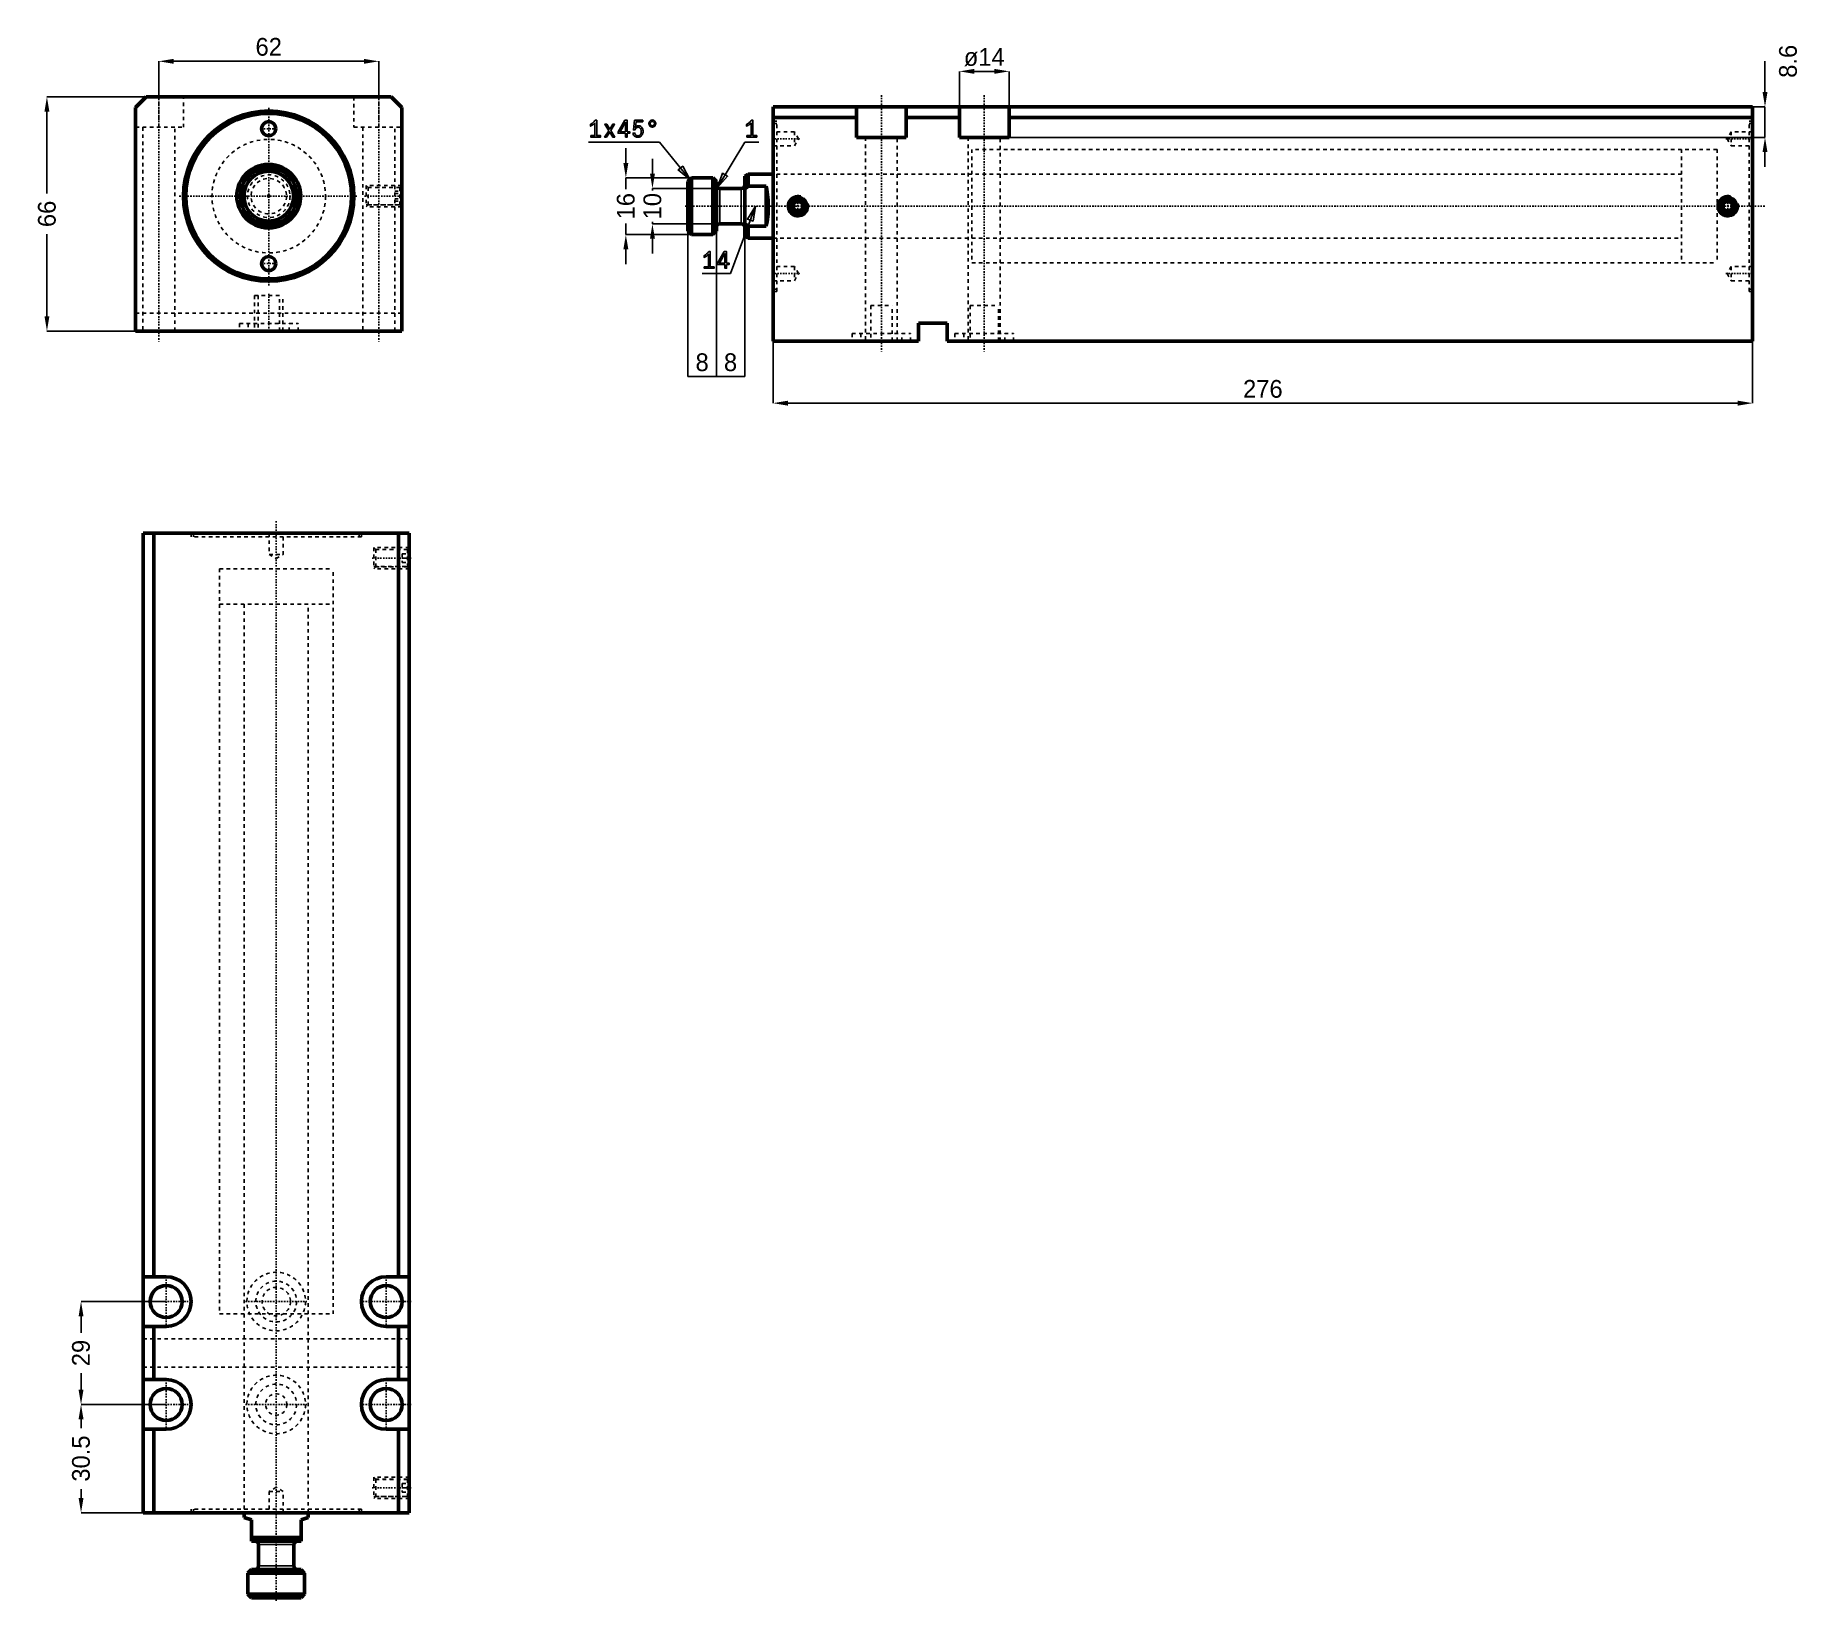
# Model space of a CAD drawing. Header units: millimetres. Extents: x -66 to 431, y -396 to 45.
import ezdxf

# ---------------------------------------------------------------- set-up
doc = ezdxf.new("R2010")
doc.units = ezdxf.units.MM
doc.linetypes.add('Center', pattern=[1.5, 0.45, -0.5, 0.05, -0.5])
doc.linetypes.add('Dashed', pattern=[2, 1, -1])
for name, color, linetype, lineweight in [('2d ConnectionPoints', 7, 'Continuous', 50), ('AM_0', 7, 'Continuous', 50), ('AM_4', 3, 'Continuous', 25), ('AM_5', 3, 'Continuous', 25), ('AM_7', 7, 'Center', 25), ('AM_9', 6, 'Dashed', 25)]:
    doc.layers.add(name, color=color, linetype=linetype, lineweight=lineweight)
doc.dimstyles.new('ISO-25', dxfattribs={"dimtxt": 2.5, "dimasz": 2.5, "dimexe": 1.25, "dimexo": 0.625, "dimtad": 1, "dimtxsty": 'Standard', "dimcen": 2.5, "dimadec": 0, "dimazin": 0, "dimtfac": 1, "dimtmove": 0, "dimatfit": 3, "dimfxl": 0, "dimarcsym": 0})

# ---------------------------------------------------------------- blocks, each defined once
blk = doc.blocks.new('1_JECX_MF_TLA_32_200_0_rod__0_in_JECX_MF_160_TLA_32_200_0__0')
at = {"layer": 'AM_0'}
for p, q in [((-7, 3.87), (-7, 5.66)), ((7, 5.66), (7, 3.87)), ((-7, -5.66), (-7, -3.87)), ((7, -3.87), (7, -5.66))]:
    blk.add_line(p, q, dxfattribs=at)
for points in [[(-7, 5.66), (-7.47, 5.03), (-7.88, 4.36), (-8.23, 3.65), (-8.51, 2.92), (-8.73, 2.17), (-8.89, 1.4), (-8.98, 0.62), (-9, -0.17), (-8.95, -0.95), (-8.83, -1.73), (-8.65, -2.49), (-8.4, -3.23), (-8.09, -3.95), (-7.71, -4.64), (-7.28, -5.3), (-7, -5.66)], [(7, -5.66), (7.47, -5.03), (7.88, -4.36), (8.23, -3.65), (8.51, -2.92), (8.73, -2.17), (8.89, -1.4), (8.98, -0.62), (9, 0.17), (8.95, 0.95), (8.83, 1.73), (8.65, 2.49), (8.4, 3.23), (8.09, 3.95), (7.71, 4.64), (7.28, 5.3), (7, 5.66)]]:
    blk.add_lwpolyline(points, dxfattribs=at)
for radius in [8, 7]:
    blk.add_circle((0, 0), radius, dxfattribs=at)
for radius, start, end in [(9, 38.9424, 141.0576), (8.5, 34.5603, 145.4397), (8.5, 214.5603, 325.4397), (9, 218.9424, 321.0576)]:
    blk.add_arc((0, 0), radius, start, end, dxfattribs=at)
at = {"layer": 'AM_9'}
for p, q in [((-7, 3.87), (-7, -3.87)), ((7, 3.87), (7, -3.87))]:
    blk.add_line(p, q, dxfattribs=at)
for radius in [6, 5]:
    blk.add_circle((0, 0), radius, dxfattribs=at)
blk = doc.blocks.new('2_JECX_MF_EXLA_32_200_0_body__0_in_JECX_MF_160_TLA_32_200_0__0')
at = {"layer": 'AM_0'}
for p, q in [((-34.5, 28), (-37.5, 25)), ((-37.5, 25), (-37.5, -38)), ((34.5, 28), (-34.5, 28)), ((37.5, 25), (34.5, 28)), ((37.5, -38), (37.5, 25)), ((-37.5, -38), (37.5, -38))]:
    blk.add_line(p, q, dxfattribs=at)
for centre, radius in [((0, 0), 24), ((0, 0), 23.34), ((0, 19), 2), ((0, -19), 2)]:
    blk.add_circle(centre, radius, dxfattribs=at)
at = {"layer": 'AM_5', "linetype": 'Dashed'}
for p, q in [((37.5, 3), (27.5, 3)), ((37.5, -3), (27.5, -3))]:
    blk.add_line(p, q, dxfattribs=at)
at = {"layer": 'AM_7'}
for p, q in [((-31, 31.3), (-31, -41.3)), ((31, 31.3), (31, -41.3)), ((0, -25.2), (0, 25.2)), ((-2.1, 19), (2.1, 19)), ((-25.2, 0), (25.2, 0)), ((27, 0), (38, 0)), ((-2.1, -19), (2.1, -19)), ((0, -27.5), (0, -38.5))]:
    blk.add_line(p, q, dxfattribs=at)
at = {"layer": 'AM_9'}
for p, q in [((-31, 19.4), (-31, 28)), ((-24, 19.4), (-24, 28)), ((24, 28), (24, 19.4)), ((31, 19.4), (31, 28)), ((-37.5, 19.4), (-24, 19.4)), ((-35.5, 19.4), (-35.5, -38)), ((-26.5, -38), (-26.5, 19.4)), ((24, 19.4), (37.5, 19.4)), ((26.5, 19.4), (26.5, -38)), ((35.5, -38), (35.5, 19.4)), ((28.04, 2.46), (27.5, 3)), ((27.5, 3), (27.5, -3)), ((37, 2.4), (27.5, 2.4)), ((36.96, 2.46), (28.04, 2.46)), ((28.04, 2.46), (28.04, -2.46)), ((35.5, 1.44), (37.5, 1.44)), ((35.5, 0.72), (37.5, 0.72)), ((37.5, 3), (36.96, 2.46)), ((36.96, 2.46), (36.96, -2.46)), ((37.5, 1.9), (37, 2.4)), ((37, 2.4), (37, -2.4)), ((27.5, -2.4), (37, -2.4)), ((27.5, -3), (28.04, -2.46)), ((28.04, -2.46), (36.96, -2.46)), ((35.5, -0.72), (37.5, -0.72)), ((35.5, -1.44), (37.5, -1.44)), ((36.96, -2.46), (37.5, -3)), ((37, -2.4), (37.5, -1.9)), ((-4, -28), (4, -28)), ((-4, -28), (-4, -38)), ((-3, -28), (-3, -38)), ((3, -38), (3, -28)), ((4, -38), (4, -28)), ((37.5, -33), (-37.5, -33)), ((-8.25, -35.9), (8.25, -35.9)), ((-8.25, -35.9), (-8.25, -38)), ((-5.75, -35.9), (-5.75, -38)), ((5.75, -38), (5.75, -35.9)), ((8.25, -38), (8.25, -35.9))]:
    blk.add_line(p, q, dxfattribs=at)
blk.add_circle((0, 0), 16, dxfattribs=at)
blk = doc.blocks.new('*D3')
at = {"layer": 'AM_5', "color": 0, "lineweight": -2}
for p, q in [((-31, 28), (-31, 38)), ((-26.83, 38), (26.83, 38)), ((31, 28), (31, 38))]:
    blk.add_line(p, q, dxfattribs=at)
at = {"layer": 'AM_5', "color": 0}
for points in [[(-26.83, 38.69), (-26.83, 37.31), (-31, 38)], [(26.83, 37.31), (26.83, 38.69), (31, 38)]]:
    blk.add_solid(points, dxfattribs=at)
at = {"layer": 'Defpoints', "color": 0}
for p in [(31, 38), (-31, 28), (31, 28)]:
    blk.add_point(p, dxfattribs=at)
at = {"layer": 'AM_5', "color": 0, "insert": (0, 42.05), "char_height": 5, "attachment_point": 5}
blk.add_mtext('62', dxfattribs=at)
blk = doc.blocks.new('*D4')
at = {"layer": 'AM_5', "color": 0, "lineweight": -2}
for p, q in [((-34.5, 28), (-62.5, 28)), ((-62.5, 23.83), (-62.5, 0.72)), ((-62.5, -33.83), (-62.5, -10.72)), ((-37.5, -38), (-62.5, -38))]:
    blk.add_line(p, q, dxfattribs=at)
at = {"layer": 'AM_5', "color": 0}
for points in [[(-61.81, 23.83), (-63.19, 23.83), (-62.5, 28)], [(-63.19, -33.83), (-61.81, -33.83), (-62.5, -38)]]:
    blk.add_solid(points, dxfattribs=at)
at = {"layer": 'Defpoints', "color": 0}
for p in [(-34.5, 28), (-62.5, -38), (-37.5, -38)]:
    blk.add_point(p, dxfattribs=at)
at = {"layer": 'AM_5', "color": 0, "insert": (-62.5, -5), "char_height": 5, "attachment_point": 5, "rotation": 90}
blk.add_mtext('66', dxfattribs=at)
blk = doc.blocks.new('1_JECX_MF_TLA_32_200_0_rod__0_in_JECX_MF_160_TLA_32_200_0__4')
at = {"layer": 'AM_0'}
for p, q in [((-9, 0), (-9, -1.35)), ((9, -1.35), (9, 0)), ((-7, -2), (-9, -1.35)), ((-7, -8), (-7, -2)), ((9, -1.35), (7, -2)), ((7, -2), (7, -8)), ((-7, -7), (7, -7)), ((-7, -8), (7, -8)), ((-5, -9), (-5, -15)), ((5, -15), (5, -9)), ((-7, -16), (-8, -17)), ((-8, -17), (8, -17)), ((-8, -17), (-8, -23)), ((-7, -16), (7, -16)), ((8, -17), (7, -16)), ((8, -23), (8, -17)), ((-8, -23), (8, -23)), ((-8, -23), (-7, -24)), ((-7, -24), (7, -24)), ((7, -24), (8, -23))]:
    blk.add_line(p, q, dxfattribs=at)
for centre, start, end in [((-6, -9), 360, 90), ((6, -9), 90, 180), ((-6, -15), 270, 0), ((6, -15), 180, 270)]:
    blk.add_arc(centre, 1, start, end, dxfattribs=at)
at = {"layer": 'AM_4'}
for p, q in [((-5, -9), (5, -9)), ((-5, -15), (5, -15))]:
    blk.add_line(p, q, dxfattribs=at)
at = {"layer": 'AM_7'}
blk.add_line((0, -24.8), (0, 279.7), dxfattribs=at)
at = {"layer": 'AM_9'}
for p, q in [((-16, 266), (16, 266)), ((-16, 266), (-16, 256)), ((16, 256), (16, 266)), ((-16, 256), (16, 256)), ((-9, 256), (-9, 0)), ((9, 0), (9, 256))]:
    blk.add_line(p, q, dxfattribs=at)
blk = doc.blocks.new('2_JECX_MF_EXLA_32_200_0_body__0_in_JECX_MF_160_TLA_32_200_0__4')
at = {"layer": 'AM_0'}
for p, q in [((37.5, 276), (-37.5, 276)), ((-37.5, 276), (-37.5, 0)), ((-34.5, 276), (-34.5, 66.5)), ((34.5, 276), (34.5, 66.5)), ((37.5, 276), (37.5, 0)), ((-31, 66.5), (-37.5, 66.5)), ((37.5, 66.5), (31, 66.5)), ((-37.5, 52.5), (-31, 52.5)), ((-34.5, 52.5), (-34.5, 37.5)), ((31, 52.5), (37.5, 52.5)), ((34.5, 52.5), (34.5, 37.5)), ((-31, 37.5), (-37.5, 37.5)), ((37.5, 37.5), (31, 37.5)), ((-37.5, 23.5), (-31, 23.5)), ((-34.5, 23.5), (-34.5, 0)), ((31, 23.5), (37.5, 23.5)), ((34.5, 23.5), (34.5, 0)), ((37.5, 0), (-37.5, 0))]:
    blk.add_line(p, q, dxfattribs=at)
for centre in [(-31, 59.5), (31, 59.5), (-31, 30.5), (31, 30.5)]:
    blk.add_circle(centre, 4.5, dxfattribs=at)
for centre, start, end in [((-31, 59.5), 270, 90), ((31, 59.5), 90, 270), ((-31, 30.5), 270, 90), ((31, 30.5), 90, 270)]:
    blk.add_arc(centre, 7, start, end, dxfattribs=at)
at = {"layer": 'AM_5', "linetype": 'Dashed'}
for p, q in [((37.5, 272), (27.5, 272)), ((37.5, 266), (27.5, 266)), ((37.5, 10), (27.5, 10)), ((37.5, 4), (27.5, 4))]:
    blk.add_line(p, q, dxfattribs=at)
at = {"layer": 'AM_7'}
for p, q in [((27, 269), (38, 269)), ((-31, 52.15), (-31, 66.85)), ((31, 52.15), (31, 66.85)), ((-38.35, 59.5), (-23.65, 59.5)), ((-8.6625, 59.5), (8.6625, 59.5)), ((23.65, 59.5), (38.35, 59.5)), ((-31, 23.15), (-31, 37.85)), ((31, 23.15), (31, 37.85)), ((-38.35, 30.5), (-23.65, 30.5)), ((-8.6625, 30.5), (8.6625, 30.5)), ((23.65, 30.5), (38.35, 30.5)), ((27, 7), (38, 7))]:
    blk.add_line(p, q, dxfattribs=at)
at = {"layer": 'AM_9'}
for p, q in [((-24, 276), (-24, 275)), ((24, 275), (-24, 275)), ((-23.34, 276), (-23.34, 275)), ((-2, 276), (-2, 270)), ((2, 270), (2, 276)), ((23.34, 275), (23.34, 276)), ((24, 275), (24, 276)), ((-2, 270), (0, 268.8453)), ((-2, 270), (2, 270)), ((0, 268.8453), (2, 270)), ((27.5, 272), (27.5, 266)), ((28.0415, 271.4585), (27.5, 272)), ((37, 271.4), (27.5, 271.4)), ((36.9585, 271.4585), (28.0415, 271.4585)), ((28.0415, 271.4585), (28.0415, 266.5415)), ((35.5, 270.25), (37.5, 270.25)), ((35.5, 270.25), (35.5, 267.75)), ((35.5, 269), (37.5, 269)), ((37.5, 272), (36.9585, 271.4585)), ((36.9585, 271.4585), (36.9585, 266.5415)), ((37, 271.4), (37, 266.6)), ((37.5, 270.9), (37, 271.4)), ((-16, 266), (16, 266)), ((-16, 266), (-16, 56)), ((16, 56), (16, 266)), ((27.5, 266.6), (37, 266.6)), ((27.5, 266), (28.0415, 266.5415)), ((28.0415, 266.5415), (36.9585, 266.5415)), ((35.5, 267.75), (37.5, 267.75)), ((36.9585, 266.5415), (37.5, 266)), ((37, 266.6), (37.5, 267.1)), ((-16, 56), (16, 56)), ((-9, 56), (-9, 0)), ((9, 0), (9, 56)), ((37.5, 49), (-37.5, 49)), ((37.5, 41), (-37.5, 41)), ((27.5, 10), (27.5, 4)), ((28.0415, 9.4585), (27.5, 10)), ((37.5, 10), (36.9585, 9.4585)), ((0, 7.1547), (-2, 6)), ((-2, 6), (-2, 0)), ((-2, 6), (2, 6)), ((2, 6), (0, 7.1547)), ((2, 0), (2, 6)), ((37, 9.4), (27.5, 9.4)), ((36.9585, 9.4585), (28.0415, 9.4585)), ((28.0415, 9.4585), (28.0415, 4.5415)), ((35.5, 8.25), (37.5, 8.25)), ((35.5, 8.25), (35.5, 5.75)), ((35.5, 7), (37.5, 7)), ((35.5, 5.75), (37.5, 5.75)), ((36.9585, 9.4585), (36.9585, 4.5415)), ((37.5, 8.9), (37, 9.4)), ((37, 9.4), (37, 4.6)), ((37, 4.6), (37.5, 5.1)), ((24, 1), (-24, 1)), ((-24, 1), (-24, 0)), ((-23.34, 1), (-23.34, 0)), ((23.34, 0), (23.34, 1)), ((24, 0), (24, 1)), ((27.5, 4.6), (37, 4.6)), ((27.5, 4), (28.0415, 4.5415)), ((28.0415, 4.5415), (36.9585, 4.5415)), ((36.9585, 4.5415), (37.5, 4))]:
    blk.add_line(p, q, dxfattribs=at)
for centre, radius in [((0, 59.5), 8.25), ((0, 59.5), 5.75), ((0, 59.5), 4), ((0, 30.5), 8.25), ((0, 30.5), 5.75), ((0, 30.5), 3)]:
    blk.add_circle(centre, radius, dxfattribs=at)
blk = doc.blocks.new('*D10')
at = {"layer": 'AM_5', "color": 0, "lineweight": -2}
for p, q in [((-28.89, -311.49), (-52.89, -311.49)), ((-52.89, -315.66), (-52.89, -320.33)), ((-52.89, -336.33), (-52.89, -331.66)), ((-28.89, -340.49), (-52.89, -340.49))]:
    blk.add_line(p, q, dxfattribs=at)
at = {"layer": 'AM_5', "color": 0}
for points in [[(-53.58, -315.66), (-52.19, -315.66), (-52.89, -311.49)], [(-53.58, -336.33), (-52.19, -336.33), (-52.89, -340.49)]]:
    blk.add_solid(points, dxfattribs=at)
at = {"layer": 'Defpoints', "color": 0}
for p in [(-52.89, -311.49), (-28.89, -311.49), (-28.89, -340.49)]:
    blk.add_point(p, dxfattribs=at)
at = {"layer": 'AM_5', "color": 0, "insert": (-52.89, -325.99), "char_height": 5, "attachment_point": 5, "rotation": 90}
blk.add_mtext('29', dxfattribs=at)
blk = doc.blocks.new('*D11')
at = {"layer": 'AM_5', "color": 0, "lineweight": -2}
for p, q in [((-28.89, -340.49), (-52.89, -340.49)), ((-52.89, -344.66), (-52.89, -347.16)), ((-52.89, -366.83), (-52.89, -364.33)), ((-35.39, -370.99), (-52.89, -370.99))]:
    blk.add_line(p, q, dxfattribs=at)
at = {"layer": 'AM_5', "color": 0}
for points in [[(-53.58, -344.66), (-52.19, -344.66), (-52.89, -340.49)], [(-53.58, -366.83), (-52.19, -366.83), (-52.89, -370.99)]]:
    blk.add_solid(points, dxfattribs=at)
at = {"layer": 'Defpoints', "color": 0}
for p in [(-28.89, -340.49), (-52.89, -370.99), (-35.39, -370.99)]:
    blk.add_point(p, dxfattribs=at)
at = {"layer": 'AM_5', "color": 0, "insert": (-52.89, -355.74), "char_height": 5, "attachment_point": 5, "rotation": 90}
blk.add_mtext('30.5', dxfattribs=at)
blk = doc.blocks.new('1_JECX_MF_TLA_32_200_0_rod__0_in_JECX_MF_160_TLA_32_200_0__2')
at = {"layer": 'AM_0'}
for p, q in [((-23, 8), (-24, 7)), ((-24, 7), (-24, -7)), ((-23, 8), (-23, -8)), ((-17, 8), (-23, 8)), ((-16, 7), (-17, 8)), ((-17, 8), (-17, -8)), ((-16, 7), (-16, -7)), ((-9, 5), (-15, 5)), ((-7, 9), (-8, 8.5)), ((-8, 8.5), (-8, -8.5)), ((-7, 5.66), (-8, 4.82)), ((0, 9), (-7, 9)), ((-7, 9), (-7, 5.66)), ((-2, 5.66), (-7, 5.66)), ((-2, 5.66), (-2, -5.66)), ((-24, -7), (-23, -8)), ((-23, -8), (-17, -8)), ((-17, -8), (-16, -7)), ((-15, -5), (-9, -5)), ((-8, -8.5), (-7, -9)), ((-7, -5.66), (-2, -5.66)), ((-7, -5.66), (-7, -9)), ((-7, -9), (0, -9))]:
    blk.add_line(p, q, dxfattribs=at)
for points in [[(-2, -5.66), (-1.85, -5.03), (-1.72, -4.36), (-1.6, -3.65), (-1.51, -2.92), (-1.44, -2.17), (-1.39, -1.4), (-1.36, -0.62), (-1.35, 0.17), (-1.37, 0.95), (-1.4, 1.73), (-1.46, 2.49), (-1.55, 3.23), (-1.65, 3.95), (-1.77, 4.64), (-1.91, 5.3), (-2, 5.66)], [(-8, -4.82), (-7.99, -4.83), (-7, -5.66)]]:
    blk.add_lwpolyline(points, dxfattribs=at)
for centre, start, end in [((-15, 6), 180, 270), ((-9, 6), 270, 0), ((-15, -6), 90, 180), ((-9, -6), 360, 90)]:
    blk.add_arc(centre, 1, start, end, dxfattribs=at)
at = {"layer": 'AM_4'}
for p, q in [((-15, 5), (-15, -5)), ((-9, 5), (-9, -5))]:
    blk.add_line(p, q, dxfattribs=at)
at = {"layer": 'AM_7'}
blk.add_line((-24.8, 0), (279.7, 0), dxfattribs=at)
at = {"layer": 'AM_9'}
for p, q in [((266, 16), (256, 16)), ((256, 16), (256, -16)), ((266, 16), (266, -16)), ((256, 9), (0, 9)), ((0, -9), (256, -9)), ((256, -16), (266, -16))]:
    blk.add_line(p, q, dxfattribs=at)
blk = doc.blocks.new('2_JECX_MF_EXLA_32_200_0_body__0_in_JECX_MF_160_TLA_32_200_0__2')
at = {"layer": 'AM_0'}
for p, q in [((276, 28), (0, 28)), ((0, -38), (0, 28)), ((23.5, 25), (0, 25)), ((23.5, 28), (23.5, 19.4)), ((37.5, 19.4), (37.5, 28)), ((52.5, 25), (37.5, 25)), ((52.5, 28), (52.5, 19.4)), ((66.5, 19.4), (66.5, 28)), ((276, 25), (66.5, 25)), ((276, -38), (276, 28)), ((23.5, 19.4), (37.5, 19.4)), ((52.5, 19.4), (66.5, 19.4)), ((7, 1.44), (5.75, 0.72)), ((5.75, 0.72), (5.75, -0.72)), ((8.25, 0.72), (7, 1.44)), ((8.25, -0.72), (8.25, 0.72)), ((269, 1.44), (267.75, 0.72)), ((267.75, 0.72), (267.75, -0.72)), ((270.25, 0.72), (269, 1.44)), ((270.25, -0.72), (270.25, 0.72)), ((5.75, -0.72), (7, -1.44)), ((7, -1.44), (8.25, -0.72)), ((267.75, -0.72), (269, -1.44)), ((269, -1.44), (270.25, -0.72)), ((41, -33), (41, -38)), ((49, -33), (41, -33)), ((49, -38), (49, -33)), ((41, -38), (0, -38)), ((276, -38), (49, -38))]:
    blk.add_line(p, q, dxfattribs=at)
for centre, radius in [((7, 0), 2.46), ((7, 0), 2.4), ((7, 0), 1.9), ((269, 0), 2.46), ((269, 0), 2.4), ((269, 0), 1.9)]:
    blk.add_circle(centre, radius, dxfattribs=at)
at = {"layer": 'AM_5'}
for centre in [(7, 0), (269, 0)]:
    blk.add_arc(centre, 3, 75, 15, dxfattribs=at)
at = {"layer": 'AM_7'}
for p, q in [((30.5, 31.3), (30.5, -41.3)), ((59.5, 31.3), (59.5, -41.3)), ((-0.36, 19), (7.51, 19)), ((268.49, 19), (276.36, 19)), ((7, -3.15), (7, 3.15)), ((269, -3.15), (269, 3.15)), ((-0.36, -19), (7.51, -19)), ((268.49, -19), (276.36, -19))]:
    blk.add_line(p, q, dxfattribs=at)
at = {"layer": 'AM_9'}
for p, q in [((1, 24), (0, 24)), ((1, 23.34), (0, 23.34)), ((6, 21), (0, 21)), ((1, -24), (1, 24)), ((7.15, 19), (6, 21)), ((6, 21), (6, 17)), ((270, 21), (268.85, 19)), ((276, 21), (270, 21)), ((270, 21), (270, 17)), ((275, -24), (275, 24)), ((276, 24), (275, 24)), ((276, 23.34), (275, 23.34)), ((0, 17), (6, 17)), ((6, 17), (7.15, 19)), ((26, 19.4), (26, -38)), ((35, -38), (35, 19.4)), ((55, 19.4), (55, -38)), ((266, 16), (56, 16)), ((56, 16), (56, -16)), ((64, -38), (64, 19.4)), ((266, 16), (266, -16)), ((268.85, 19), (270, 17)), ((270, 17), (276, 17)), ((56, 9), (0, 9)), ((0, -9), (56, -9)), ((6, -17), (0, -17)), ((7.15, -19), (6, -17)), ((6, -17), (6, -21)), ((6, -21), (7.15, -19)), ((56, -16), (266, -16)), ((270, -17), (268.85, -19)), ((268.85, -19), (270, -21)), ((276, -17), (270, -17)), ((270, -17), (270, -21)), ((0, -21), (6, -21)), ((0, -23.34), (1, -23.34)), ((0, -24), (1, -24)), ((270, -21), (276, -21)), ((275, -23.34), (276, -23.34)), ((275, -24), (276, -24)), ((27.5, -28), (33.5, -28)), ((27.5, -28), (27.5, -38)), ((33.5, -38), (33.5, -28)), ((55.5, -28), (63.5, -28)), ((55.5, -28), (55.5, -38)), ((63.5, -38), (63.5, -28)), ((22.25, -35.9), (38.75, -35.9)), ((22.25, -35.9), (22.25, -38)), ((24.75, -35.9), (24.75, -38)), ((36.25, -38), (36.25, -35.9)), ((38.75, -38), (38.75, -35.9)), ((51.25, -35.9), (67.75, -35.9)), ((51.25, -35.9), (51.25, -38)), ((53.75, -35.9), (53.75, -38)), ((65.25, -38), (65.25, -35.9)), ((67.75, -38), (67.75, -35.9))]:
    blk.add_line(p, q, dxfattribs=at)
blk = doc.blocks.new('*D22')
at = {"layer": 'AM_5', "color": 0, "lineweight": -2}
for p, q in [((194.63, 25.17), (194.63, 35.17)), ((198.8, 35.17), (204.46, 35.17)), ((208.63, 25.17), (208.63, 35.17))]:
    blk.add_line(p, q, dxfattribs=at)
at = {"layer": 'AM_5', "color": 0}
for points in [[(198.8, 35.86), (198.8, 34.47), (194.63, 35.17)], [(204.46, 35.86), (204.46, 34.47), (208.63, 35.17)]]:
    blk.add_solid(points, dxfattribs=at)
at = {"layer": 'Defpoints', "color": 0}
for p in [(208.63, 35.17), (194.63, 25.17), (208.63, 25.17)]:
    blk.add_point(p, dxfattribs=at)
at = {"layer": 'AM_5', "color": 0, "insert": (201.63, 39.17), "char_height": 5, "attachment_point": 5}
blk.add_mtext('ø14', dxfattribs=at)
blk = doc.blocks.new('*D23')
at = {"layer": 'AM_5', "color": 0, "lineweight": -2}
for p, q in [((421.63, 29.34), (421.63, 38)), ((208.63, 25.17), (421.63, 25.17)), ((421.63, 16.57), (421.63, 25.17)), ((208.63, 16.57), (421.63, 16.57)), ((421.63, 12.4), (421.63, 8.24))]:
    blk.add_line(p, q, dxfattribs=at)
at = {"layer": 'AM_5', "color": 0}
for points in [[(420.94, 29.34), (422.33, 29.34), (421.63, 25.17)], [(420.94, 12.4), (422.33, 12.4), (421.63, 16.57)]]:
    blk.add_solid(points, dxfattribs=at)
at = {"layer": 'Defpoints', "color": 0}
for p in [(208.63, 25.17), (421.63, 25.17), (208.63, 16.57)]:
    blk.add_point(p, dxfattribs=at)
at = {"layer": 'AM_5', "color": 0, "insert": (428.13, 38), "char_height": 5, "attachment_point": 5, "rotation": 90}
blk.add_mtext('8.6', dxfattribs=at)
blk = doc.blocks.new('*D24')
at = {"layer": 'AM_5', "color": 0, "lineweight": -2}
for p, q in [((142.13, -40.83), (142.13, -58.33)), ((418.13, -40.83), (418.13, -58.33)), ((146.3, -58.33), (413.96, -58.33))]:
    blk.add_line(p, q, dxfattribs=at)
at = {"layer": 'AM_5', "color": 0}
for points in [[(146.3, -57.64), (146.3, -59.03), (142.13, -58.33)], [(413.96, -57.64), (413.96, -59.03), (418.13, -58.33)]]:
    blk.add_solid(points, dxfattribs=at)
at = {"layer": 'Defpoints', "color": 0}
for p in [(142.13, -40.83), (418.13, -40.83), (418.13, -58.33)]:
    blk.add_point(p, dxfattribs=at)
at = {"layer": 'AM_5', "color": 0, "insert": (280.13, -54.33), "char_height": 5, "attachment_point": 5}
blk.add_mtext('276', dxfattribs=at)
blk = doc.blocks.new('*D25')
at = {"layer": 'AM_5', "color": 0, "lineweight": -2}
for p, q in [((126.13, -9.83), (126.13, -50.83)), ((134.13, -8.83), (134.13, -50.83)), ((126.13, -50.83), (134.13, -50.83))]:
    blk.add_line(p, q, dxfattribs=at)
at = {"layer": 'Defpoints', "color": 0}
for p in [(126.13, -9.83), (134.13, -8.83), (134.13, -50.83)]:
    blk.add_point(p, dxfattribs=at)
at = {"layer": 'AM_5', "color": 0, "insert": (130.13, -46.83), "char_height": 5, "attachment_point": 5}
blk.add_mtext('8', dxfattribs=at)
blk = doc.blocks.new('*D26')
at = {"layer": 'AM_5', "color": 0, "lineweight": -2}
for p, q in [((118.13, -9.83), (118.13, -50.83)), ((126.13, -9.83), (126.13, -50.83)), ((118.13, -50.83), (126.13, -50.83))]:
    blk.add_line(p, q, dxfattribs=at)
at = {"layer": 'Defpoints', "color": 0}
for p in [(118.13, -9.83), (126.13, -9.83), (126.13, -50.83)]:
    blk.add_point(p, dxfattribs=at)
at = {"layer": 'AM_5', "color": 0, "insert": (122.13, -46.83), "char_height": 5, "attachment_point": 5}
blk.add_mtext('8', dxfattribs=at)
blk = doc.blocks.new('*D27')
at = {"layer": 'AM_5', "color": 0, "lineweight": -2}
for p, q in [((100.63, 9.34), (100.63, 13.5)), ((119.13, 5.17), (100.63, 5.17)), ((100.63, 5.17), (100.63, 2)), ((100.63, -10.83), (100.63, -7.66)), ((119.13, -10.83), (100.63, -10.83)), ((100.63, -15), (100.63, -19.16))]:
    blk.add_line(p, q, dxfattribs=at)
at = {"layer": 'AM_5', "color": 0}
for points in [[(99.94, 9.34), (101.33, 9.34), (100.63, 5.17)], [(99.94, -15), (101.33, -15), (100.63, -10.83)]]:
    blk.add_solid(points, dxfattribs=at)
at = {"layer": 'Defpoints', "color": 0}
for p in [(100.63, 5.17), (119.13, 5.17), (119.13, -10.83)]:
    blk.add_point(p, dxfattribs=at)
at = {"layer": 'AM_5', "color": 0, "insert": (100.63, -2.83), "char_height": 5, "attachment_point": 5, "rotation": 90}
blk.add_mtext('16', dxfattribs=at)
blk = doc.blocks.new('*D28')
at = {"layer": 'AM_5', "color": 0, "lineweight": -2}
for p, q in [((108.13, 6.34), (108.13, 10.5)), ((127.13, 2.17), (108.13, 2.17)), ((108.13, 2.17), (108.13, 1.59)), ((108.13, -7.83), (108.13, -7.25)), ((127.13, -7.83), (108.13, -7.83)), ((108.13, -12), (108.13, -16.16))]:
    blk.add_line(p, q, dxfattribs=at)
at = {"layer": 'AM_5', "color": 0}
for points in [[(107.44, 6.34), (108.83, 6.34), (108.13, 2.17)], [(107.44, -12), (108.83, -12), (108.13, -7.83)]]:
    blk.add_solid(points, dxfattribs=at)
at = {"layer": 'Defpoints', "color": 0}
for p in [(108.13, 2.17), (127.13, 2.17), (127.13, -7.83)]:
    blk.add_point(p, dxfattribs=at)
at = {"layer": 'AM_5', "color": 0, "insert": (108.13, -2.83), "char_height": 5, "attachment_point": 5, "rotation": 90}
blk.add_mtext('10', dxfattribs=at)

msp = doc.modelspace()

# ---------------------------------------------------------------- linework, layer by layer
at = {"layer": '2d ConnectionPoints'}
for p in [(0, 0), (142.131, -2.831), (2.114, -370.992)]:
    msp.add_point(p, dxfattribs=at)
at = {"layer": 'AM_5'}
for p, q in [((90.131, 15.169), (110.131, 15.169)), ((110.131, 15.169), (118.631, 4.669)), ((134.131, 15.169), (126.424, 2.462)), ((138.131, 15.169), (134.131, 15.169)), ((130.131, -21.831), (137.131, -2.831)), ((122.131, -21.831), (130.131, -21.831))]:
    msp.add_line(p, q, dxfattribs=at)
for points in [[(90.739, 17.085), (91.935, 17.085), (91.935, 20.601), (91.935, 20.601), (91.871, 20.536), (91.762, 20.435), (91.762, 20.435), (91.639, 20.33), (91.548, 20.257), (91.548, 20.257), (91.454, 20.184), (91.313, 20.081), (91.313, 20.081), (91.17, 19.985), (91.074, 19.925), (91.074, 19.925), (90.98, 19.871), (90.85, 19.805), (90.85, 19.805), (90.733, 19.758), (90.661, 19.737), (90.661, 20.231), (90.661, 20.231), (90.75, 20.273), (90.89, 20.353), (90.89, 20.353), (91.038, 20.453), (91.14, 20.531), (91.14, 20.531), (91.244, 20.615), (91.394, 20.745), (91.394, 20.745), (91.539, 20.879), (91.633, 20.972), (91.633, 20.972), (91.721, 21.063), (91.84, 21.191), (91.84, 21.191), (91.942, 21.309), (92, 21.381), (92.416, 21.381), (92.416, 17.085), (93.502, 17.085), (93.502, 16.669), (90.739, 16.669), (90.739, 17.085)], [(95.802, 18.453), (94.703, 20.244), (95.272, 20.244), (96.091, 18.888), (96.952, 20.244), (97.469, 20.244), (96.384, 18.495), (97.521, 16.669), (96.946, 16.669), (96.081, 18.073), (95.168, 16.669), (94.642, 16.669), (95.802, 18.453)], [(100.556, 17.709), (98.45, 17.709), (98.45, 18.131), (100.367, 21.381), (101.011, 21.381), (101.011, 18.147), (101.713, 18.147), (101.713, 17.709), (101.011, 17.709), (101.011, 16.669), (100.556, 16.669), (100.556, 17.709)], [(100.562, 18.147), (100.562, 20.835), (99.009, 18.147), (100.562, 18.147)], [(104.013, 16.61), (104.013, 16.61), (103.866, 16.615), (103.657, 16.641), (103.657, 16.641), (103.461, 16.69), (103.337, 16.735), (103.337, 16.735), (103.221, 16.791), (103.065, 16.895), (103.065, 16.895), (102.931, 17.024), (102.854, 17.124), (102.854, 17.124), (102.789, 17.234), (102.719, 17.421), (102.719, 17.421), (102.681, 17.632), (102.674, 17.787), (103.181, 17.787), (103.181, 17.787), (103.19, 17.641), (103.24, 17.45), (103.24, 17.45), (103.332, 17.294), (103.417, 17.208), (103.417, 17.208), (103.517, 17.138), (103.688, 17.062), (103.688, 17.062), (103.886, 17.021), (104.033, 17.013), (104.033, 17.013), (104.158, 17.02), (104.33, 17.056), (104.33, 17.056), (104.482, 17.123), (104.572, 17.185), (104.572, 17.185), (104.653, 17.259), (104.758, 17.384), (104.758, 17.384), (104.842, 17.53), (104.887, 17.637), (104.887, 17.637), (104.924, 17.751), (104.963, 17.93), (104.963, 17.93), (104.984, 18.118), (104.988, 18.248), (104.988, 18.248), (104.984, 18.368), (104.964, 18.541), (104.964, 18.541), (104.926, 18.708), (104.891, 18.815), (104.891, 18.815), (104.848, 18.917), (104.768, 19.055), (104.768, 19.055), (104.67, 19.174), (104.595, 19.243), (104.595, 19.243), (104.512, 19.301), (104.373, 19.365), (104.373, 19.365), (104.217, 19.399), (104.104, 19.405), (104.104, 19.405), (103.983, 19.397), (103.813, 19.356), (103.813, 19.356), (103.656, 19.278), (103.558, 19.207), (103.558, 19.207), (103.469, 19.122), (103.36, 18.972), (103.36, 18.972), (103.278, 18.796), (103.24, 18.664), (102.746, 18.664), (103.084, 21.394), (105.378, 21.394), (105.378, 20.972), (103.545, 20.972), (103.337, 19.408), (103.337, 19.408), (103.406, 19.492), (103.513, 19.602), (103.513, 19.602), (103.626, 19.692), (103.704, 19.742), (103.704, 19.742), (103.786, 19.782), (103.92, 19.826), (103.92, 19.826), (104.065, 19.849), (104.169, 19.854), (104.169, 19.854), (104.328, 19.845), (104.551, 19.8), (104.551, 19.8), (104.754, 19.716), (104.878, 19.639), (104.878, 19.639), (104.991, 19.547), (105.141, 19.386), (105.141, 19.386), (105.264, 19.197), (105.333, 19.056), (105.333, 19.056), (105.389, 18.905), (105.45, 18.666), (105.45, 18.666), (105.482, 18.413), (105.489, 18.235), (105.489, 18.235), (105.481, 18.048), (105.442, 17.785), (105.442, 17.785), (105.37, 17.54), (105.303, 17.389), (105.303, 17.389), (105.223, 17.248), (105.081, 17.061), (105.081, 17.061), (104.911, 16.903), (104.783, 16.815), (104.783, 16.815), (104.645, 16.741), (104.423, 16.661), (104.423, 16.661), (104.183, 16.618), (104.013, 16.61)], [(108.088, 19.464), (108.088, 19.464), (107.985, 19.469), (107.838, 19.497), (107.838, 19.497), (107.697, 19.55), (107.607, 19.599), (107.607, 19.599), (107.522, 19.656), (107.409, 19.757), (107.409, 19.757), (107.311, 19.876), (107.256, 19.964), (107.256, 19.964), (107.209, 20.058), (107.158, 20.205), (107.158, 20.205), (107.131, 20.358), (107.126, 20.465), (107.126, 20.465), (107.131, 20.571), (107.158, 20.725), (107.158, 20.725), (107.209, 20.871), (107.256, 20.965), (107.256, 20.965), (107.311, 21.054), (107.409, 21.172), (107.409, 21.172), (107.522, 21.273), (107.607, 21.331), (107.607, 21.331), (107.697, 21.379), (107.838, 21.432), (107.838, 21.432), (107.985, 21.46), (108.088, 21.466), (108.088, 21.466), (108.19, 21.46), (108.338, 21.432), (108.338, 21.432), (108.478, 21.379), (108.567, 21.331), (108.567, 21.331), (108.651, 21.273), (108.764, 21.172), (108.764, 21.172), (108.86, 21.055), (108.915, 20.967), (108.915, 20.967), (108.961, 20.873), (109.011, 20.727), (109.011, 20.727), (109.038, 20.572), (109.043, 20.465), (109.043, 20.465), (109.038, 20.357), (109.011, 20.203), (109.011, 20.203), (108.961, 20.056), (108.915, 19.963), (108.915, 19.963), (108.86, 19.875), (108.764, 19.757), (108.764, 19.757), (108.651, 19.656), (108.567, 19.599), (108.567, 19.599), (108.478, 19.55), (108.338, 19.497), (108.338, 19.497), (108.19, 19.469), (108.088, 19.464)], [(108.088, 19.86), (108.088, 19.86), (108.149, 19.863), (108.238, 19.88), (108.238, 19.88), (108.323, 19.912), (108.377, 19.941), (108.377, 19.941), (108.428, 19.976), (108.496, 20.037), (108.496, 20.037), (108.555, 20.109), (108.588, 20.162), (108.588, 20.162), (108.616, 20.219), (108.647, 20.308), (108.647, 20.308), (108.663, 20.401), (108.666, 20.465), (108.666, 20.465), (108.663, 20.529), (108.647, 20.621), (108.647, 20.621), (108.616, 20.71), (108.588, 20.767), (108.588, 20.767), (108.555, 20.82), (108.496, 20.892), (108.496, 20.892), (108.428, 20.953), (108.377, 20.988), (108.377, 20.988), (108.323, 21.017), (108.238, 21.049), (108.238, 21.049), (108.149, 21.066), (108.088, 21.069), (108.088, 21.069), (108.026, 21.066), (107.937, 21.049), (107.937, 21.049), (107.852, 21.017), (107.797, 20.988), (107.797, 20.988), (107.745, 20.953), (107.676, 20.892), (107.676, 20.892), (107.616, 20.82), (107.582, 20.767), (107.582, 20.767), (107.554, 20.71), (107.523, 20.621), (107.523, 20.621), (107.506, 20.529), (107.503, 20.465), (107.503, 20.465), (107.506, 20.401), (107.523, 20.308), (107.523, 20.308), (107.554, 20.219), (107.582, 20.162), (107.582, 20.162), (107.616, 20.109), (107.676, 20.037), (107.676, 20.037), (107.745, 19.976), (107.797, 19.941), (107.797, 19.941), (107.852, 19.912), (107.937, 19.88), (107.937, 19.88), (108.026, 19.863), (108.088, 19.86)], [(134.739, 17.085), (135.935, 17.085), (135.935, 20.601), (135.935, 20.601), (135.871, 20.536), (135.762, 20.435), (135.762, 20.435), (135.639, 20.33), (135.548, 20.257), (135.548, 20.257), (135.454, 20.184), (135.313, 20.081), (135.313, 20.081), (135.17, 19.985), (135.074, 19.925), (135.074, 19.925), (134.98, 19.871), (134.85, 19.805), (134.85, 19.805), (134.733, 19.758), (134.661, 19.737), (134.661, 20.231), (134.661, 20.231), (134.75, 20.273), (134.89, 20.353), (134.89, 20.353), (135.038, 20.453), (135.14, 20.531), (135.14, 20.531), (135.244, 20.615), (135.394, 20.745), (135.394, 20.745), (135.539, 20.879), (135.633, 20.972), (135.633, 20.972), (135.721, 21.063), (135.84, 21.191), (135.84, 21.191), (135.942, 21.309), (136, 21.381), (136.416, 21.381), (136.416, 17.085), (137.502, 17.085), (137.502, 16.669), (134.739, 16.669), (134.739, 17.085)], [(118.631, 4.669), (115.362, 7.383), (116.657, 8.431), (118.631, 4.669)], [(126.424, 2.462), (127.872, 6.456), (129.297, 5.592), (126.424, 2.462)], [(137.131, -2.831), (136.473, -7.029), (134.909, -6.453), (137.131, -2.831)], [(122.739, -19.915), (123.935, -19.915), (123.935, -16.399), (123.935, -16.399), (123.871, -16.464), (123.762, -16.565), (123.762, -16.565), (123.639, -16.67), (123.548, -16.743), (123.548, -16.743), (123.454, -16.816), (123.313, -16.919), (123.313, -16.919), (123.17, -17.015), (123.074, -17.075), (123.074, -17.075), (122.98, -17.129), (122.85, -17.195), (122.85, -17.195), (122.733, -17.242), (122.661, -17.263), (122.661, -16.769), (122.661, -16.769), (122.75, -16.727), (122.89, -16.647), (122.89, -16.647), (123.038, -16.547), (123.14, -16.469), (123.14, -16.469), (123.244, -16.385), (123.394, -16.255), (123.394, -16.255), (123.539, -16.121), (123.633, -16.028), (123.633, -16.028), (123.721, -15.937), (123.84, -15.809), (123.84, -15.809), (123.942, -15.691), (124, -15.619), (124.416, -15.619), (124.416, -19.915), (125.502, -19.915), (125.502, -20.331), (122.739, -20.331), (122.739, -19.915)], [(128.556, -19.291), (126.45, -19.291), (126.45, -18.869), (128.367, -15.619), (129.011, -15.619), (129.011, -18.853), (129.713, -18.853), (129.713, -19.291), (129.011, -19.291), (129.011, -20.331), (128.556, -20.331), (128.556, -19.291)], [(128.562, -18.853), (128.562, -16.165), (127.009, -18.853), (128.562, -18.853)]]:
    msp.add_lwpolyline(points, dxfattribs=at)

# ---------------------------------------------------------------- block references
for name, p in [('2_JECX_MF_EXLA_32_200_0_body__0_in_JECX_MF_160_TLA_32_200_0__0', (0, 0)), ('2_JECX_MF_EXLA_32_200_0_body__0_in_JECX_MF_160_TLA_32_200_0__2', (142.131, -2.831)), ('1_JECX_MF_TLA_32_200_0_rod__0_in_JECX_MF_160_TLA_32_200_0__2', (142.131, -2.831)), ('1_JECX_MF_TLA_32_200_0_rod__0_in_JECX_MF_160_TLA_32_200_0__0', (0, 0)), ('1_JECX_MF_TLA_32_200_0_rod__0_in_JECX_MF_160_TLA_32_200_0__4', (2.114, -370.992)), ('2_JECX_MF_EXLA_32_200_0_body__0_in_JECX_MF_160_TLA_32_200_0__4', (2.114, -370.992))]:
    msp.add_blockref(name, p)

# ---------------------------------------------------------------- dimensions: what is measured, and where the dimension line sits
for base, p1, p2, text, override, picture, middle in [((31, 38), (-31, 28), (31, 28), '62', {"dimtxt": 5, "dimasz": 4.166667, "dimexe": 0, "dimexo": 0, "dimgap": 1.5}, '*D3', (0, 38)), ((208.631, 35.169), (194.631, 25.169), (208.631, 25.169), 'ø14', {"dimtxt": 5, "dimasz": 4.166667, "dimexe": 0, "dimexo": 0, "dimgap": 1.5}, '*D22', (201.631, 35.169)), ((126.131, -50.831), (118.131, -9.831), (126.131, -9.831), '8', {"dimtxt": 5, "dimasz": 0, "dimexe": 0, "dimexo": 0, "dimgap": 1.5}, '*D26', (122.131, -50.831)), ((134.131, -50.831), (126.131, -9.831), (134.131, -8.831), '8', {"dimtxt": 5, "dimasz": 0, "dimexe": 0, "dimexo": 0, "dimgap": 1.5}, '*D25', (130.131, -50.831)), ((418.131, -58.331), (142.131, -40.831), (418.131, -40.831), '276', {"dimtxt": 5, "dimasz": 4.166667, "dimexe": 0, "dimexo": 0, "dimgap": 1.5}, '*D24', (280.131, -58.331))]:
    dim = msp.add_linear_dim(base=base, p1=p1, p2=p2, text=text, dimstyle='ISO-25', override=override, dxfattribs=at)
    dim.commit()
    dim.dimension.update_dxf_attribs({"geometry": picture, "text_midpoint": middle, "dimtype": 160})
for base, p1, p2, text, picture, middle in [((421.631, 25.169), (208.631, 16.569), (208.631, 25.169), '8.6', '*D23', (428.131, 38.002)), ((-62.5, -38), (-34.5, 28), (-37.5, -38), '66', '*D4', (-62.5, -5)), ((100.631, 5.169), (119.131, -10.831), (119.131, 5.169), '16', '*D27', (100.631, -2.831)), ((108.131, 2.169), (127.131, -7.831), (127.131, 2.169), '10', '*D28', (108.131, -2.831)), ((-52.886, -311.492), (-28.886, -340.492), (-28.886, -311.492), '29', '*D10', (-52.886, -325.992)), ((-52.886, -370.992), (-28.886, -340.492), (-35.386, -370.992), '30.5', '*D11', (-52.886, -355.742))]:
    dim = msp.add_linear_dim(base=base, p1=p1, p2=p2, angle=90, text=text, dimstyle='ISO-25', override={"dimtxt": 5, "dimasz": 4.166667, "dimexe": 0, "dimexo": 0, "dimgap": 1.5}, dxfattribs=at)
    dim.commit()
    dim.dimension.update_dxf_attribs({"geometry": picture, "text_midpoint": middle, "dimtype": 160, "text_rotation": 90})

doc.saveas('drawing.dxf')
